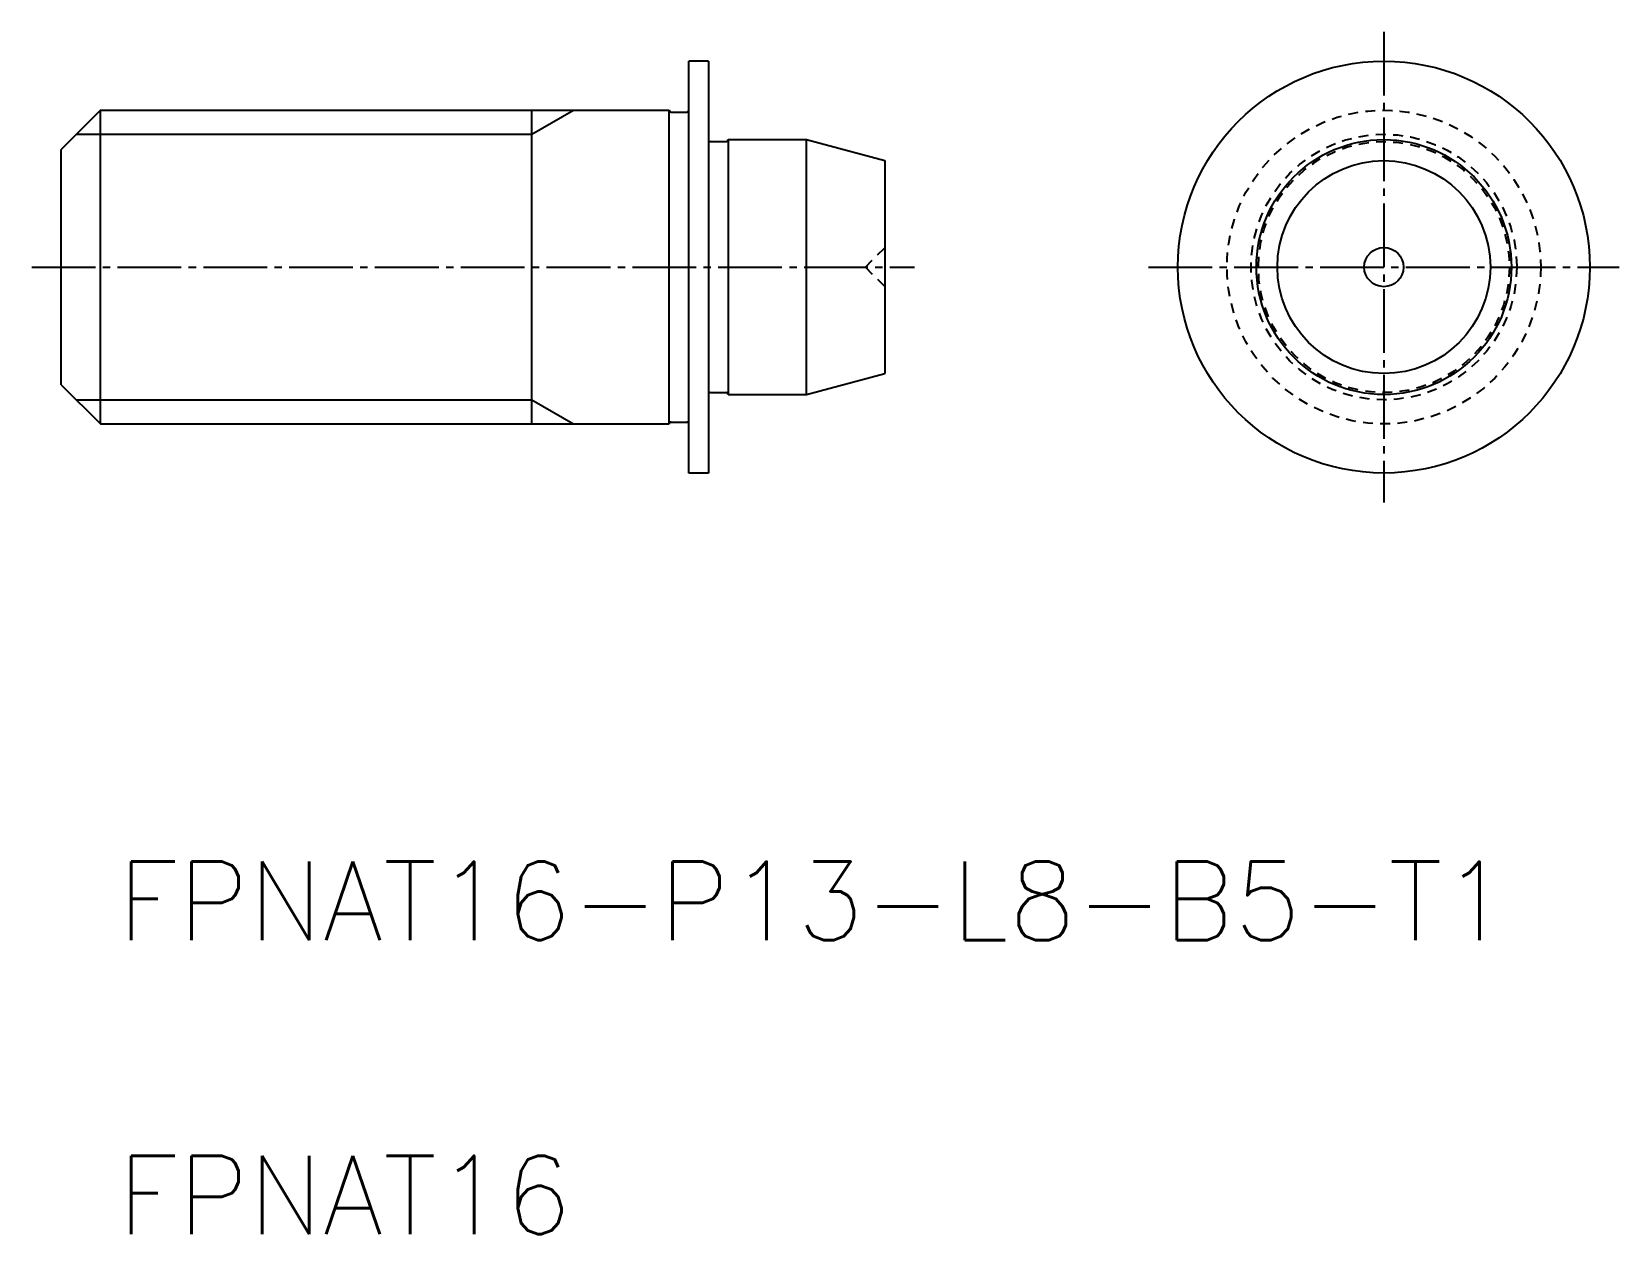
# Model space of a CAD drawing. Extents: x 107.8 to 188.8, y 51.9 to 113.2.
import ezdxf

# ---------------------------------------------------------------- set-up
doc = ezdxf.new("R2010")
doc.units = 0
doc.header["$LTSCALE"] = 0.25
doc.linetypes.add('CENTER', pattern=[17.5, 13, -1.5, 1.5, -1.5])
doc.linetypes.add('DASHED', pattern=[3.5, 2, -1.5])
doc.layers.get('0').update_dxf_attribs({"linetype": 'CONTINUOUS'})
doc.layers.add('CENTER', color=1, linetype='CENTER')
doc.styles.get("Standard").update_dxf_attribs({"font": 'txt.shx'})

msp = doc.modelspace()

# ---------------------------------------------------------------- linework, layer by layer
at = {"color": 7, "linetype": 'CONTINUOUS'}
for p, q in [((142.324, 111.694), (141.324, 111.694)), ((141.324, 90.694), (141.324, 111.694)), ((142.324, 111.694), (142.324, 90.694)), ((111.324, 109.194), (109.324, 107.194)), ((111.324, 93.194), (111.324, 109.194)), ((111.324, 109.194), (140.324, 109.194)), ((133.324, 93.194), (133.324, 109.194)), ((140.324, 93.194), (140.324, 109.194)), ((140.424, 109.094), (141.224, 109.094)), ((143.324, 107.694), (143.324, 94.694)), ((143.324, 107.694), (147.324, 107.694)), ((147.324, 107.694), (151.324, 106.622)), ((147.324, 94.694), (147.324, 107.694)), ((109.324, 95.194), (109.324, 107.194)), ((142.424, 107.594), (143.224, 107.594)), ((151.324, 106.622), (151.324, 95.766)), ((147.324, 94.694), (151.324, 95.766)), ((109.324, 95.194), (111.324, 93.194)), ((142.424, 94.794), (143.224, 94.794)), ((143.324, 94.694), (147.324, 94.694)), ((111.324, 93.194), (140.324, 93.194)), ((140.424, 93.294), (141.224, 93.294)), ((142.324, 90.694), (141.324, 90.694))]:
    msp.add_line(p, q, dxfattribs=at)
at = {"color": 3}
for p, q in [((133.324, 107.967), (135.449, 109.194)), ((110.097, 107.967), (133.324, 107.967)), ((110.097, 94.421), (133.324, 94.421)), ((133.324, 94.421), (135.449, 93.194))]:
    msp.add_line(p, q, dxfattribs=at)
at = {"color": 3, "linetype": 'DASHED'}
for q in [(151.324, 102.194), (151.324, 100.194)]:
    msp.add_line((150.324, 101.194), q, dxfattribs=at)
at = {"color": 7, "linetype": 'CONTINUOUS'}
for radius in [10.5, 6.5, 5.428, 1]:
    msp.add_circle((176.761, 101.194), radius, dxfattribs=at)
at = {"color": 3, "linetype": 'DASHED'}
for radius in [8, 6.773, 6.4]:
    msp.add_circle((176.761, 101.194), radius, dxfattribs=at)
at = {"color": 7, "linetype": 'CONTINUOUS'}
for centre, start, end in [((140.424, 109.194), 180, 270), ((141.224, 109.194), 270, 0), ((142.424, 107.694), 180, 270), ((143.224, 107.694), 270, 0), ((142.424, 94.694), 90, 180), ((143.224, 94.694), 0, 90), ((140.424, 93.194), 90, 180), ((141.224, 93.194), 0, 90)]:
    msp.add_arc(centre, 0.1, start, end, dxfattribs=at)
at = {"layer": 'CENTER', "color": 1, "linetype": 'CENTER'}
for p, q in [((176.761, 113.194), (176.761, 89.194)), ((107.824, 101.194), (152.824, 101.194)), ((164.761, 101.194), (188.761, 101.194))]:
    msp.add_line(p, q, dxfattribs=at)

# ---------------------------------------------------------------- texts
for s, p in [('FPNAT16-P13-L8-B5-T1', (112.201, 66.881)), ('FPNAT16', (112.201, 51.881))]:
    msp.add_text(s, height=4).set_placement(p)

doc.saveas('drawing.dxf')
